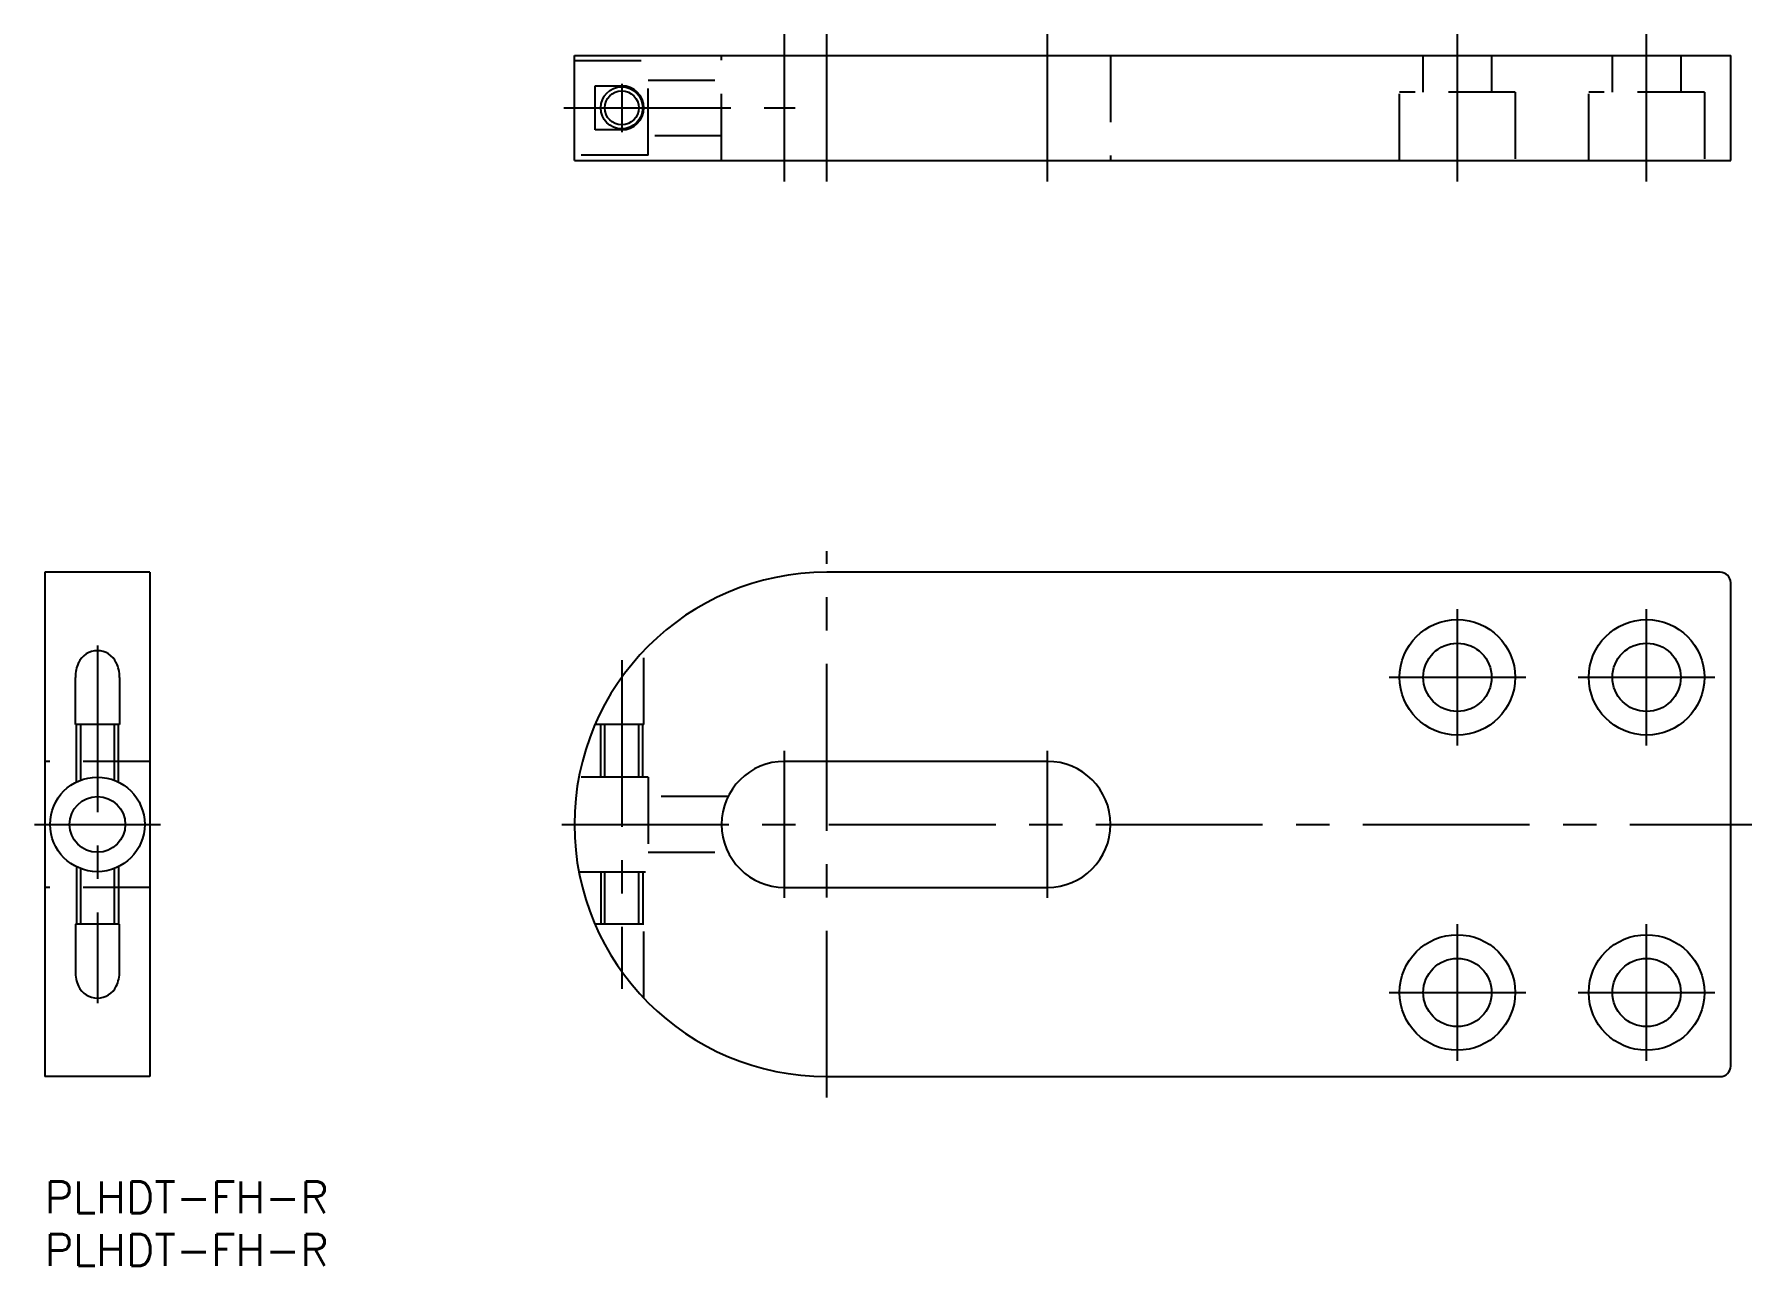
# Model space of a CAD drawing. Extents: x -1 to 162, y -8 to 109.
import ezdxf

# ---------------------------------------------------------------- set-up
doc = ezdxf.new("R2010")
doc.units = 0
doc.header["$LTSCALE"] = 0.5
doc.linetypes.add('CENTER', pattern=[50.8, 31.75, -6.35, 6.35, -6.35])
doc.linetypes.add('DASHED', pattern=[19.05, 12.7, -6.35])
for name, color, linetype in [('MSM_CENTER', 1, 'CENTER'), ('MSM_CONTINUOUS', 7, 'CONTINUOUS'), ('MSM_DASHED', 4, 'DASHED'), ('MSM_NARROW', 5, 'CONTINUOUS'), ('MSM_PART_NUMBER', 7, 'CONTINUOUS')]:
    doc.layers.add(name, color=color, linetype=linetype)
doc.styles.get("Standard").update_dxf_attribs({"font": 'txt.shx', "height": 3, "bigfont": 'bigfont.shx'})

# ---------------------------------------------------------------- blocks, each defined once
blk = doc.blocks.new('*U2')
at = {"layer": 'MSM_PART_NUMBER'}
blk.add_text('PLHDT-FH-R', height=3, dxfattribs=at).set_placement((0, -3))
blk = doc.blocks.new('*U3')
at = {"layer": 'MSM_PART_NUMBER'}
blk.add_text('PLHDT-FH-R', height=3, dxfattribs=at).set_placement((0, -8))

msp = doc.modelspace()

# ---------------------------------------------------------------- linework, layer by layer
at = {"layer": 'MSM_CENTER'}
for p, q in [((70.38, 95.2), (70.38, 109.2)), ((74.38, 95.2), (74.38, 109.2)), ((95.38, 95.2), (95.38, 109.2)), ((134.38, 95.2), (134.38, 109.2)), ((152.38, 95.2), (152.38, 109.2)), ((54.88, 104.5), (54.88, 99.9)), ((49.38, 102.2), (71.38, 102.2)), ((74.38, 8), (74.38, 60)), ((134.38, 41.5), (134.38, 54.5)), ((152.38, 41.5), (152.38, 54.5)), ((5, 51.03), (5, 16.97)), ((54.88, 49.64), (54.88, 18.36)), ((127.88, 48), (140.88, 48)), ((145.88, 48), (158.88, 48)), ((70.38, 27), (70.38, 41)), ((95.38, 27), (95.38, 41)), ((-1, 34), (11, 34)), ((49.18, 34), (162.38, 34)), ((134.38, 11.5), (134.38, 24.5)), ((152.38, 11.5), (152.38, 24.5)), ((127.88, 18), (140.88, 18)), ((145.88, 18), (158.88, 18))]:
    msp.add_line(p, q, dxfattribs=at)
at = {"layer": 'MSM_CONTINUOUS'}
for p, q in [((50.38, 97.2), (50.38, 107.2)), ((50.38, 107.2), (160.38, 107.2)), ((160.38, 97.2), (160.38, 107.2)), ((52.34, 104.3), (54.88, 104.3)), ((52.34, 100.1), (52.34, 104.3)), ((54.88, 100.1), (52.34, 100.1)), ((50.38, 97.2), (160.38, 97.2)), ((0, 58), (0, 10)), ((10, 58), (0, 58)), ((10, 58), (10, 10)), ((159.38, 58), (74.38, 58)), ((160.38, 11), (160.38, 57)), ((2.9, 43.5), (2.9, 47.99)), ((7.1, 47.99), (7.1, 43.5)), ((7.1, 43.5), (2.9, 43.5)), ((95.38, 40), (70.38, 40)), ((70.38, 28), (95.38, 28)), ((2.9, 24.5), (2.9, 20.01)), ((7.1, 24.5), (2.9, 24.5)), ((7.1, 20.01), (7.1, 24.5)), ((10, 10), (0, 10)), ((74.38, 10), (159.38, 10))]:
    msp.add_line(p, q, dxfattribs=at)
for centre, radius in [((54.88, 102.2), 1.62), ((134.38, 48), 5.5), ((152.38, 48), 5.5), ((134.38, 48), 3.25), ((152.38, 48), 3.25), ((5, 34), 4.5), ((5, 34), 2.65), ((134.38, 18), 5.5), ((152.38, 18), 5.5), ((134.38, 18), 3.25), ((152.38, 18), 3.25)]:
    msp.add_circle(centre, radius, dxfattribs=at)
for centre, radius, start, end in [((54.88, 102.2), 2.1, 270, 90), ((74.38, 34), 24, 90, 270), ((159.38, 57), 1, 0, 90), ((6, 48.06), 3.1, 154.3792, 181.1889), ((5, 48.54), 1.99, 89.9331, 154.5812), ((5, 48.54), 1.99, 25.4188, 90.0669), ((4, 48.06), 3.1, 358.8111, 25.6208), ((70.38, 34), 6, 90, 270), ((95.38, 34), 6, 270, 90), ((6, 19.94), 3.1, 178.8111, 205.6208), ((4, 19.94), 3.1, 334.3792, 1.1889), ((5, 19.46), 1.99, 205.4188, 270.0669), ((5, 19.46), 1.99, 269.9331, 334.5812), ((159.38, 11), 1, 270, 0)]:
    msp.add_arc(centre, radius, start, end, dxfattribs=at)
at = {"layer": 'MSM_DASHED'}
for p, q in [((50.38, 106.7), (57.38, 106.7)), ((57.38, 97.7), (57.38, 106.7)), ((64.38, 97.2), (64.38, 107.2)), ((101.38, 107.2), (101.38, 97.2)), ((131.13, 103.7), (131.13, 107.2)), ((137.63, 107.2), (137.63, 103.7)), ((149.13, 103.7), (149.13, 107.2)), ((155.63, 107.2), (155.63, 103.7)), ((57.38, 104.85), (64.38, 104.85)), ((128.88, 97.2), (128.88, 103.7)), ((139.88, 103.7), (128.88, 103.7)), ((139.88, 103.7), (139.88, 97.2)), ((146.88, 97.2), (146.88, 103.7)), ((157.88, 103.7), (146.88, 103.7)), ((157.88, 103.7), (157.88, 97.2)), ((53.25, 102.2), (53.26, 102.14)), ((64.38, 99.55), (57.38, 99.55)), ((57.38, 97.7), (50.38, 97.7)), ((56.98, 43.5), (56.98, 50.53)), ((3, 38.03), (3, 43.5)), ((3.38, 43.5), (3.38, 38.2)), ((6.62, 38.2), (6.62, 43.5)), ((7, 38.03), (7, 43.5)), ((56.98, 43.5), (52.34, 43.5)), ((52.88, 38.5), (52.88, 43.5)), ((53.25, 43.5), (53.25, 38.5)), ((56.5, 38.5), (56.5, 43.5)), ((56.88, 38.5), (56.88, 43.5)), ((10, 40), (0, 40)), ((57.38, 38.5), (50.8, 38.5)), ((57.38, 38.5), (57.38, 29.5)), ((64.99, 36.65), (57.38, 36.65)), ((57.38, 31.35), (64.99, 31.35)), ((3, 29.97), (3, 24.5)), ((3.38, 29.8), (3.38, 24.5)), ((6.62, 24.5), (6.62, 29.8)), ((7, 29.97), (7, 24.5)), ((50.8, 29.5), (57.38, 29.5)), ((52.88, 29.5), (52.88, 24.5)), ((53.25, 29.5), (53.25, 24.5)), ((56.5, 24.5), (56.5, 29.5)), ((56.88, 29.5), (56.88, 24.5)), ((10, 28), (0, 28)), ((56.98, 24.5), (52.34, 24.5)), ((56.98, 17.47), (56.98, 24.5))]:
    msp.add_line(p, q, dxfattribs=at)
at = {"layer": 'MSM_NARROW'}
msp.add_circle((54.88, 102.2), 2, dxfattribs=at)

# ---------------------------------------------------------------- block references
at = {"layer": 'MSM_CONTINUOUS'}
for name in ['*U2', '*U3']:
    msp.add_blockref(name, (0, 0), dxfattribs=at)

doc.saveas('drawing.dxf')
